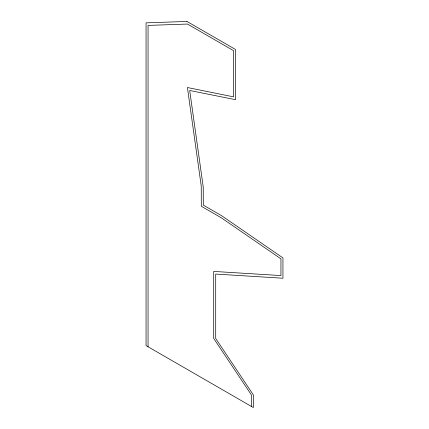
<?xml version="1.0" encoding="UTF-8"?>
<svg xmlns="http://www.w3.org/2000/svg" width="429" height="429" viewBox="0 0 429 429"><rect width="100%" height="100%" fill="white"/><g stroke="black" fill="none" stroke-linecap="round" stroke-linejoin="round"><path stroke-width="0.64" d="M251.335 406.397L251.335 394.841L213.706 338.443L213.706 271.418L280.947 275.574L280.947 258.848L221.31 217.814L201.298 206.258L201.244 186.073L187.409 87.521L233.51 96.852L233.51 50.627L187.473 24.051L148.053 25.408L148.053 346.766M186.974 21.45L146.053 22.86L146.053 345.608L253.335 407.55L253.335 394.884L215.707 338.486L215.707 274.072L282.947 278.228L282.947 257.904L221.503 215.626L203.298 205.1L203.228 186.921L189.693 90.481L235.51 99.684L235.51 49.469L186.974 21.45"/></g></svg>
